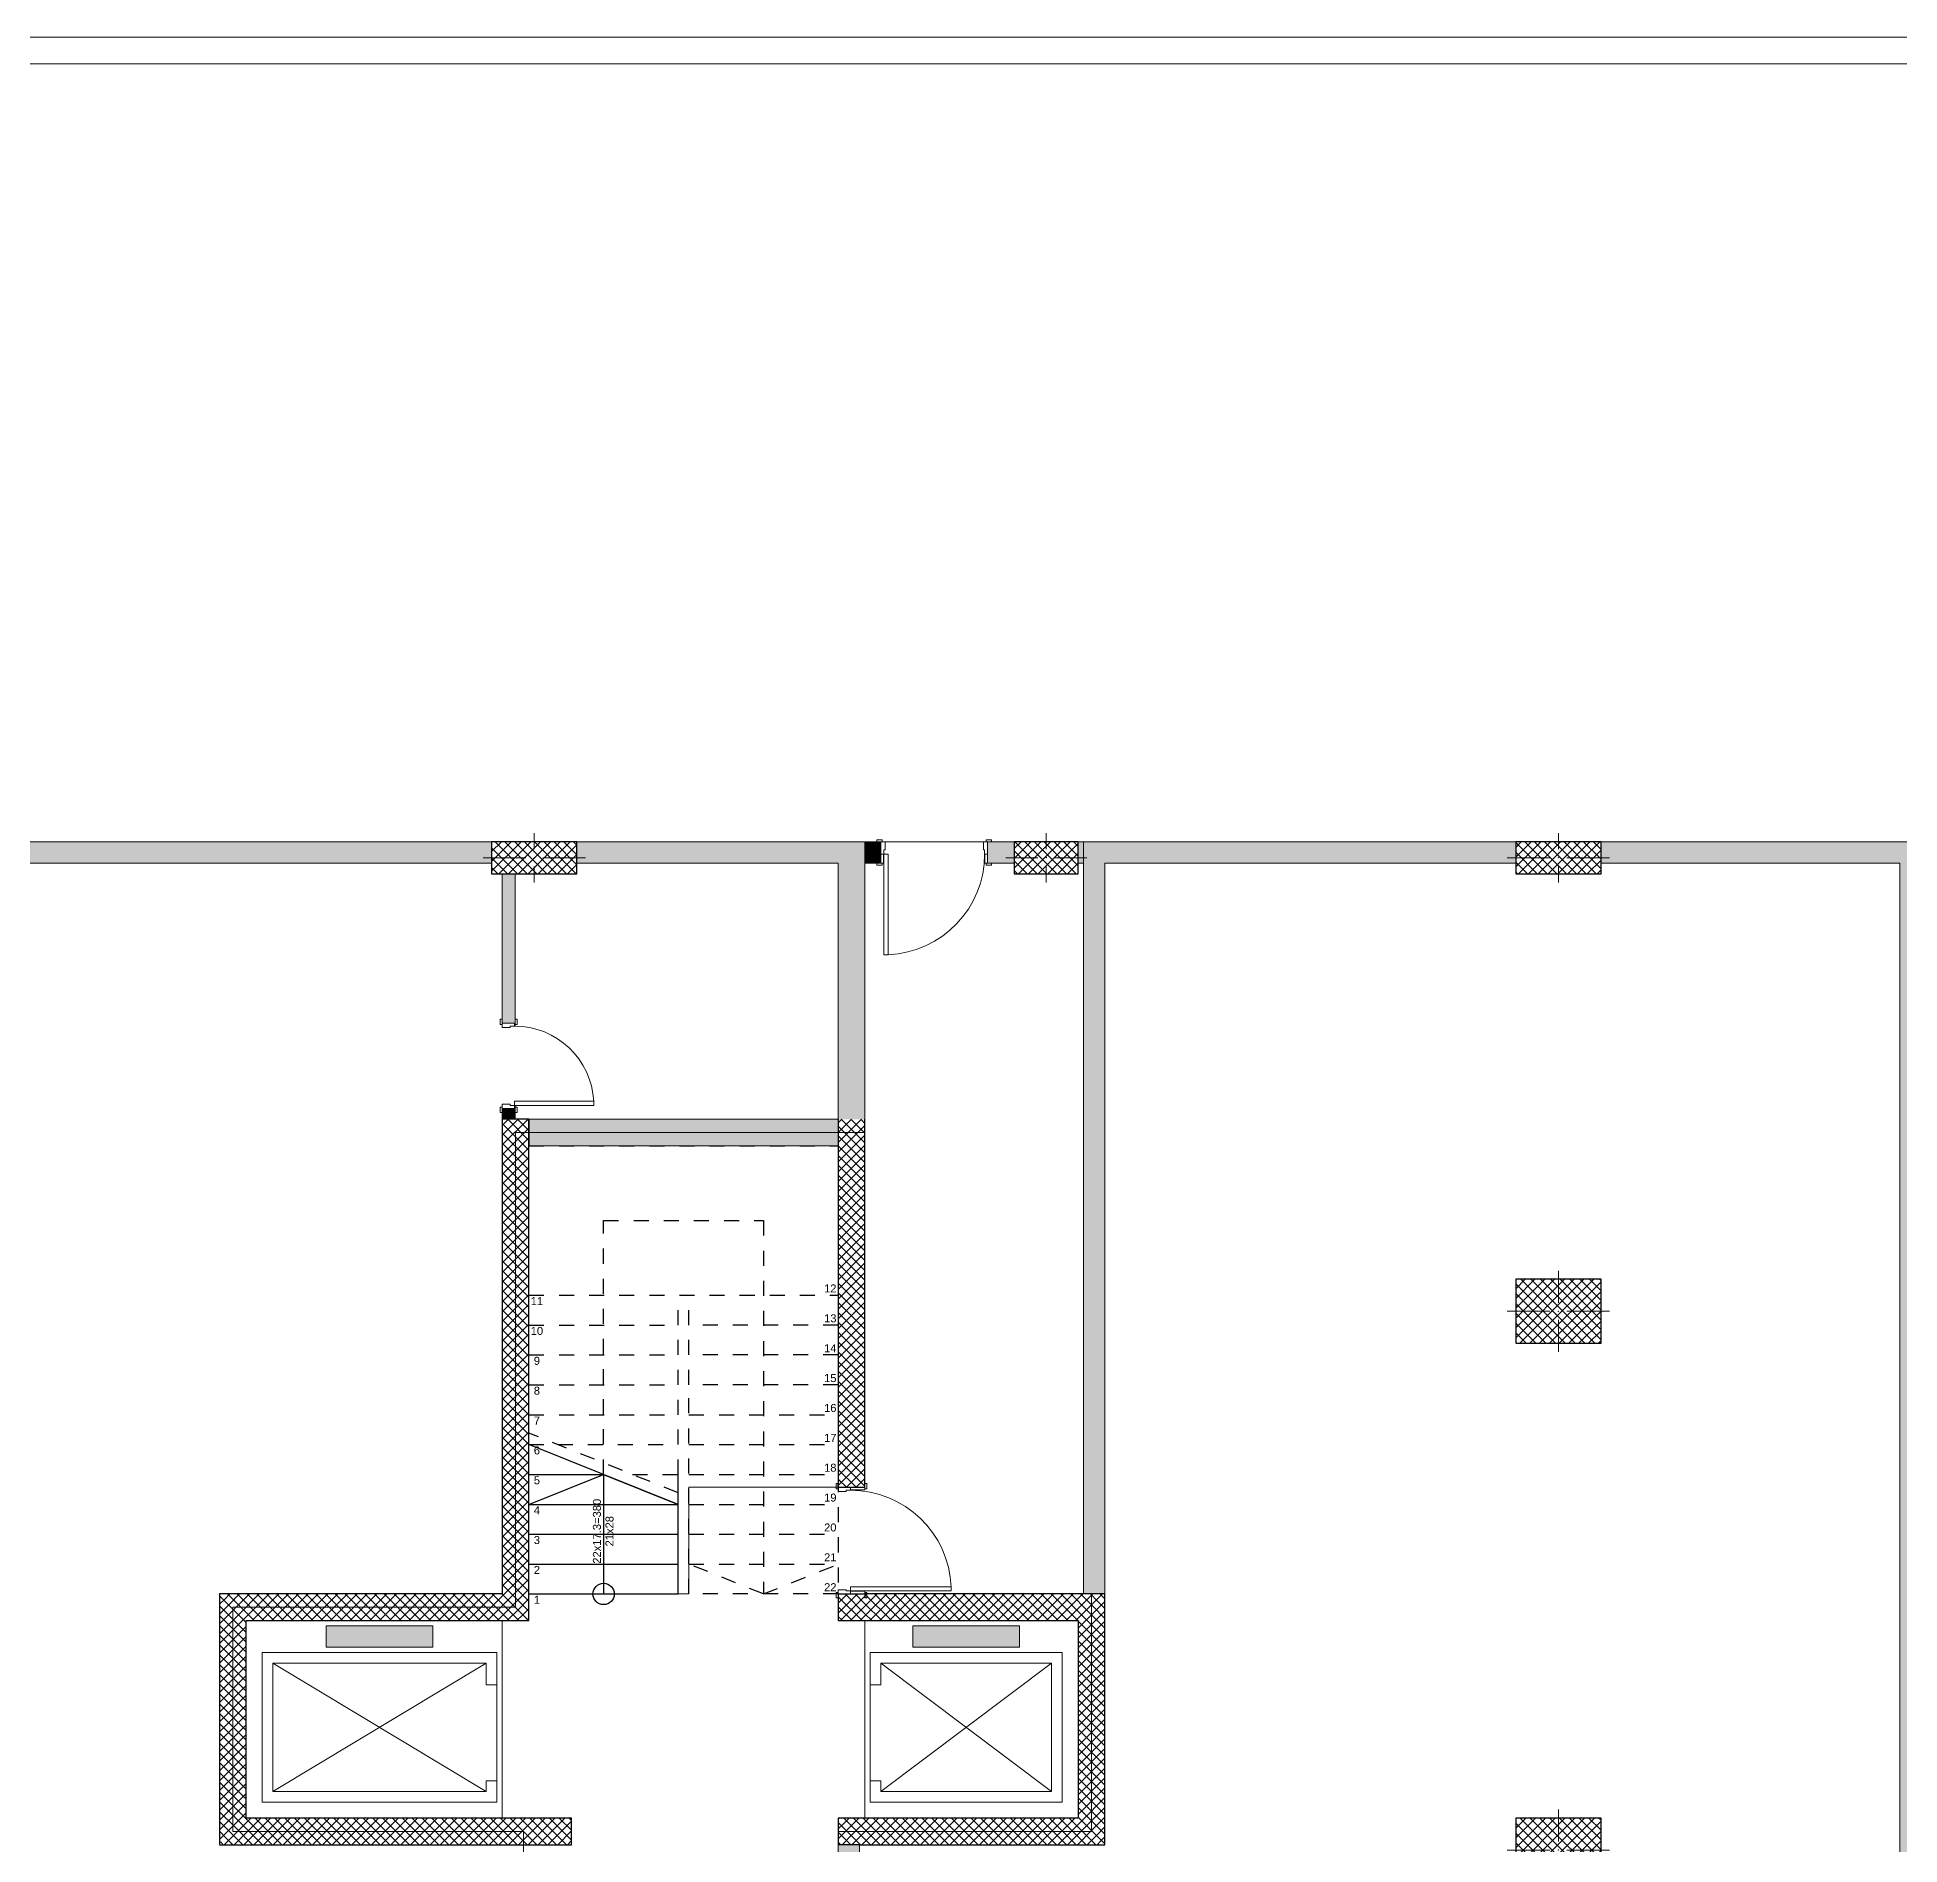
# Model space of a CAD drawing. Header units: millimetres. Extents: x 533892 to 593342, y -885649 to -843599.
# Drawn here: x 552507 to 569966, y -860540 to -843599 of the extents above; entities that cross this region are included whole.
import ezdxf

# ---------------------------------------------------------------- set-up
doc = ezdxf.new("R2010")
doc.units = ezdxf.units.MM
doc.header["$MEASUREMENT"] = 0
doc.linetypes.add('Dashed', pattern=[282.222223, 141.111112, -141.111112])
for name, color, linetype, lineweight in [('2D Drafting - General_Pen_No__1', 7, 'Continuous', 13), ('ARCHICAD Doors_Pen_No__1', 7, 'Continuous', 13), ('Structural - Bearing_Pen_No__1', 7, 'Continuous', 13), ('Structural - Bearing_Pen_No__2', 8, 'Continuous', 15), ('Structural - Bearing_Pen_No__55', 214, 'Continuous', 25)]:
    doc.layers.add(name, color=color, linetype=linetype, lineweight=lineweight)
for name, color, linetype, lineweight, true_color in [('2D Drafting - General_Pen_No__61', 251, 'Continuous', 20, 0x6a6a6a), ('ARCHICAD Doors_Pen_No__48', 14, 'Continuous', 25, 0xa80f02), ('Drawing & Figure_Pen_No__61', 251, 'Continuous', 20, 0x6a6a6a), ('Structural - Bearing_Pen_No__48', 14, 'Continuous', 25, 0xa80f02)]:
    doc.layers.add(name, color=color, linetype=linetype, lineweight=lineweight, true_color=true_color)
doc.layers.add('ARCHICAD Doors', color=7, linetype='Continuous')
doc.layers.add('Structural - Bearing', color=7, linetype='Continuous')
doc.styles.add('GENERATED_STYLE_1', font='arial.ttf')
pattern_1 = [(45, (0, 0), (-45.961939, 45.961939), []), (135, (0, 0), (45.961939, 45.961939), [])]

# ---------------------------------------------------------------- blocks, each defined once
blk = doc.blocks.new('Wall_1', base_point=(557117, -853740))
at = {"layer": 'Structural - Bearing_Pen_No__2', "linetype": 'Continuous', "lineweight": 15}
blk.add_hatch(color=8, dxfattribs=at).paths.add_polyline_path([(557117, -853990), (560015, -853990), (560015, -853740), (557117, -853740)])
at = {"layer": 'Structural - Bearing_Pen_No__1', "color": 7, "linetype": 'Continuous', "lineweight": 13, "flags": 128}
for points in [[(560015, -853740), (557117, -853740)], [(557117, -853740), (557117, -853990)], [(560015, -853990), (560015, -853740)], [(557117, -853990), (560015, -853990)]]:
    blk.add_lwpolyline(points, dxfattribs=at)
blk = doc.blocks.new('Slab_1', base_point=(539566, -851140))
at = {"layer": 'Structural - Bearing_Pen_No__1', "color": 7, "linetype": 'Continuous', "lineweight": 13, "flags": 128}
for points in [[(539566, -851140), (539566, -876140), (584366, -876140), (584366, -851140)], [(557116, -853990), (560016, -853990), (560016, -857190), (558616, -857190), (558616, -858190), (557116, -858190)], [(554466, -860290), (556866, -860290), (556866, -858440), (554466, -858440)], [(562266, -858440), (560266, -858440), (560266, -860290), (562266, -860290)]]:
    blk.add_lwpolyline(points, close=True, dxfattribs=at)
blk = doc.blocks.new('Wall_2', base_point=(562516, -858190))
at = {"layer": 'Structural - Bearing', "linetype": 'Continuous', "lineweight": 0, "true_color": 0x000000}
h = blk.add_hatch(dxfattribs=at)
h.set_pattern_fill('CONCRETE_BLOCK', color=18, style=0, pattern_type=2)
h.set_pattern_definition(pattern_1)
h.paths.add_polyline_path([(562516, -858190), (560266, -858190), (560266, -858440), (562266, -858440)])
at = {"layer": 'Structural - Bearing_Pen_No__48', "color": 14, "linetype": 'Continuous', "lineweight": 25, "true_color": 0xa80f02, "flags": 128}
for points in [[(562516, -858190), (560266, -858190)], [(560266, -858440), (562266, -858440)]]:
    blk.add_lwpolyline(points, dxfattribs=at)
blk = doc.blocks.new('Wall_3', base_point=(554216, -860540))
at = {"layer": 'Structural - Bearing', "linetype": 'Continuous', "lineweight": 0, "true_color": 0x000000}
h = blk.add_hatch(dxfattribs=at)
h.set_pattern_fill('CONCRETE_BLOCK', color=18, style=0, pattern_type=2)
h.set_pattern_definition(pattern_1)
h.paths.add_polyline_path([(554466, -860290), (554466, -858440), (554216, -858190), (554216, -860540)])
at = {"layer": 'Structural - Bearing_Pen_No__48', "color": 14, "linetype": 'Continuous', "lineweight": 25, "true_color": 0xa80f02, "flags": 128}
for points in [[(554216, -858190), (554216, -860540)], [(554466, -860290), (554466, -858440)]]:
    blk.add_lwpolyline(points, dxfattribs=at)
blk = doc.blocks.new('Wall_4', base_point=(554216, -858190))
at = {"layer": 'Structural - Bearing', "linetype": 'Continuous', "lineweight": 0, "true_color": 0x000000}
h = blk.add_hatch(dxfattribs=at)
h.set_pattern_fill('CONCRETE_BLOCK', color=18, style=0, pattern_type=2)
h.set_pattern_definition(pattern_1)
h.paths.add_polyline_path([(554466, -858440), (557116, -858440), (556866, -858190), (554216, -858190)])
at = {"layer": 'Structural - Bearing_Pen_No__48', "color": 14, "linetype": 'Continuous', "lineweight": 25, "true_color": 0xa80f02, "flags": 128}
for points in [[(556866, -858190), (554216, -858190)], [(554466, -858440), (557116, -858440)]]:
    blk.add_lwpolyline(points, dxfattribs=at)
blk = doc.blocks.new('Wall_5', base_point=(557116, -858190))
at = {"layer": 'Structural - Bearing', "linetype": 'Continuous', "lineweight": 0, "true_color": 0x000000}
h = blk.add_hatch(dxfattribs=at)
h.set_pattern_fill('CONCRETE_BLOCK', color=18, style=0, pattern_type=2)
h.set_pattern_definition(pattern_1)
h.paths.add_polyline_path([(557116, -858440), (557116, -853740), (556866, -853740), (556866, -858190)])
at = {"layer": 'Structural - Bearing_Pen_No__48', "color": 14, "linetype": 'Continuous', "lineweight": 25, "true_color": 0xa80f02, "flags": 128}
for points in [[(557116, -853740), (556866, -853740)], [(556866, -853740), (556866, -858190)], [(557116, -858440), (557116, -853740)]]:
    blk.add_lwpolyline(points, dxfattribs=at)
blk = doc.blocks.new('D1 14')
at = {"layer": 'ARCHICAD Doors_Pen_No__1', "color": 7, "linetype": 'Continuous', "lineweight": 13}
for p, q in [((472, 944), (432, 944)), ((432, 944), (432, 0)), ((472, 0), (472, 944)), ((-487, 154), (-537, 154)), ((-537, 154), (-537, 135)), ((-537, 135), (-487, 135)), ((-475, 135), (-500, 135)), ((-500, 135), (-500, 0)), ((-500, 0), (-475, 0)), ((-472, 0), (-500, 0)), ((-500, 0), (-500, -115)), ((-487, 135), (-487, 154)), ((-475, 0), (-475, 135)), ((-472, -40), (-472, 0)), ((432, 0), (472, 0)), ((500, 0), (472, 0)), ((472, 0), (472, -40)), ((500, 135), (475, 135)), ((475, 135), (475, 0)), ((475, 0), (500, 0)), ((537, 154), (487, 154)), ((487, 154), (487, 135)), ((487, 135), (537, 135)), ((500, 0), (500, 135)), ((500, -115), (500, 0)), ((537, 135), (537, 154)), ((-487, -115), (-537, -115)), ((-537, -115), (-537, -134)), ((-537, -134), (-487, -134)), ((-500, -115), (-460, -115)), ((-487, -134), (-487, -115)), ((-460, -40), (-472, -40)), ((-460, -115), (-460, -40)), ((472, -40), (460, -40)), ((460, -40), (460, -115)), ((460, -115), (500, -115)), ((537, -115), (487, -115)), ((487, -115), (487, -134)), ((487, -134), (537, -134)), ((537, -134), (537, -115))]:
    blk.add_line(p, q, dxfattribs=at)
blk.add_arc((472, 0), 944, 92.4285, 180, dxfattribs=at)
at = {"layer": 'ARCHICAD Doors_Pen_No__48', "color": 14, "linetype": 'Continuous', "lineweight": 25, "true_color": 0xa80f02}
for p, q in [((-500, 135), (-537, 135)), ((-500, 0), (-500, 135)), ((-500, -115), (-500, 0)), ((500, 0), (500, 135)), ((500, 135), (537, 135)), ((500, -115), (500, 0)), ((-500, -115), (-537, -115)), ((500, -115), (537, -115))]:
    blk.add_line(p, q, dxfattribs=at)
blk = doc.blocks.new('Wall_6', base_point=(560016, -853740))
at = {"layer": 'Structural - Bearing', "linetype": 'Continuous', "lineweight": 0, "true_color": 0x000000}
h = blk.add_hatch(dxfattribs=at)
h.set_pattern_fill('CONCRETE_BLOCK', color=18, style=0, pattern_type=2)
h.set_pattern_definition(pattern_1)
h.paths.add_polyline_path([(560016, -853740), (560016, -857190), (560131, -857190), (560266, -857190), (560266, -853740)])
h = blk.add_hatch(dxfattribs=at)
h.set_pattern_fill('CONCRETE_BLOCK', color=18, style=0, pattern_type=2)
h.set_pattern_definition(pattern_1)
h.paths.add_polyline_path([(560016, -858440), (560266, -858440), (560266, -858190), (560131, -858190), (560016, -858190)])
at = {"layer": 'Structural - Bearing_Pen_No__48', "color": 14, "linetype": 'Continuous', "lineweight": 25, "true_color": 0xa80f02}
for p, q in [((560016, -857190), (560016, -857153)), ((560016, -857190), (560131, -857190)), ((560131, -857190), (560266, -857190)), ((560266, -857190), (560266, -857153)), ((560016, -858190), (560016, -858227)), ((560016, -858190), (560131, -858190)), ((560131, -858190), (560266, -858190)), ((560266, -858190), (560266, -858227))]:
    blk.add_line(p, q, dxfattribs=at)
at = {"layer": 'Structural - Bearing_Pen_No__48', "color": 14, "linetype": 'Continuous', "lineweight": 25, "true_color": 0xa80f02, "flags": 128}
for points in [[(560016, -853740), (560016, -857190)], [(560266, -857190), (560266, -853740)], [(560016, -858190), (560016, -858440)], [(560016, -858440), (560266, -858440)]]:
    blk.add_lwpolyline(points, dxfattribs=at)
at = {"layer": 'ARCHICAD Doors', "color": 21, "linetype": 'Continuous', "lineweight": 18, "true_color": 0xff9955, "zscale": 1000, "rotation": 270}
blk.add_blockref('D1 14', (560131, -857690), dxfattribs=at)
blk = doc.blocks.new('Wall_7', base_point=(554216, -860540))
at = {"layer": 'Structural - Bearing', "linetype": 'Continuous', "lineweight": 0, "true_color": 0x000000}
h = blk.add_hatch(dxfattribs=at)
h.set_pattern_fill('CONCRETE_BLOCK', color=18, style=0, pattern_type=2)
h.set_pattern_definition(pattern_1)
h.paths.add_polyline_path([(554216, -860540), (557516, -860540), (557516, -860290), (554466, -860290)])
at = {"layer": 'Structural - Bearing_Pen_No__48', "color": 14, "linetype": 'Continuous', "lineweight": 25, "true_color": 0xa80f02, "flags": 128}
for points in [[(557516, -860290), (554466, -860290)], [(557516, -860540), (557516, -860290)], [(554216, -860540), (557516, -860540)]]:
    blk.add_lwpolyline(points, dxfattribs=at)
blk = doc.blocks.new('Wall_8', base_point=(562516, -860540))
at = {"layer": 'Structural - Bearing', "linetype": 'Continuous', "lineweight": 0, "true_color": 0x000000}
h = blk.add_hatch(dxfattribs=at)
h.set_pattern_fill('CONCRETE_BLOCK', color=18, style=0, pattern_type=2)
h.set_pattern_definition(pattern_1)
h.paths.add_polyline_path([(562266, -860290), (560016, -860290), (560216, -860540), (562516, -860540)])
h = blk.add_hatch(dxfattribs=at)
h.set_pattern_fill('CONCRETE_BLOCK', color=18, style=0, pattern_type=2)
h.set_pattern_definition(pattern_1)
h.paths.add_polyline_path([(560216, -860540), (560016, -860290), (560016, -860540)])
at = {"layer": 'Structural - Bearing_Pen_No__48', "color": 14, "linetype": 'Continuous', "lineweight": 25, "true_color": 0xa80f02}
blk.add_line((560216, -860540), (560016, -860540), dxfattribs=at)
at = {"layer": 'Structural - Bearing_Pen_No__48', "color": 14, "linetype": 'Continuous', "lineweight": 25, "true_color": 0xa80f02, "flags": 128}
for points in [[(562266, -860290), (560016, -860290)], [(560016, -860290), (560016, -860540)], [(560216, -860540), (562516, -860540)]]:
    blk.add_lwpolyline(points, dxfattribs=at)
blk = doc.blocks.new('Wall_9', base_point=(562516, -860540))
at = {"layer": 'Structural - Bearing', "linetype": 'Continuous', "lineweight": 0, "true_color": 0x000000}
h = blk.add_hatch(dxfattribs=at)
h.set_pattern_fill('CONCRETE_BLOCK', color=18, style=0, pattern_type=2)
h.set_pattern_definition(pattern_1)
h.paths.add_polyline_path([(562516, -860540), (562516, -858190), (562266, -858440), (562266, -860290)])
at = {"layer": 'Structural - Bearing_Pen_No__48', "color": 14, "linetype": 'Continuous', "lineweight": 25, "true_color": 0xa80f02, "flags": 128}
for points in [[(562516, -860540), (562516, -858190)], [(562266, -858440), (562266, -860290)]]:
    blk.add_lwpolyline(points, dxfattribs=at)
blk = doc.blocks.new('Wall_13', base_point=(539566, -851140))
at = {"layer": 'Structural - Bearing_Pen_No__2', "linetype": 'Continuous', "lineweight": 15}
for points in [[(556766, -851340), (556766, -851140), (552066, -851140), (552066, -851340)], [(560016, -851340), (560266, -851140), (557566, -851140), (557566, -851340)]]:
    blk.add_hatch(color=8, dxfattribs=at).paths.add_polyline_path(points)
at = {"layer": 'Structural - Bearing_Pen_No__1', "color": 7, "linetype": 'Continuous', "lineweight": 13, "flags": 128}
for points in [[(560266, -851140), (539566, -851140)], [(552066, -851340), (556766, -851340)], [(557566, -851340), (560016, -851340)]]:
    blk.add_lwpolyline(points, dxfattribs=at)
blk = doc.blocks.new('Wall_14', base_point=(560016, -853740))
at = {"layer": 'Structural - Bearing_Pen_No__2', "linetype": 'Continuous', "lineweight": 15}
blk.add_hatch(color=8, dxfattribs=at).paths.add_polyline_path([(560266, -853740), (560266, -851140), (560016, -851340), (560016, -853740)])
at = {"layer": 'Structural - Bearing_Pen_No__1', "color": 7, "linetype": 'Continuous', "lineweight": 13, "flags": 128}
for points in [[(560016, -851340), (560016, -853740)], [(560266, -853740), (560266, -851340)]]:
    blk.add_lwpolyline(points, dxfattribs=at)
blk = doc.blocks.new('D1 14_2')
at = {"layer": 'ARCHICAD Doors_Pen_No__1', "color": 7, "linetype": 'Continuous', "lineweight": 13}
for p, q in [((472, 944), (432, 944)), ((432, 944), (432, 0)), ((472, 0), (472, 944)), ((-487, 104), (-537, 104)), ((-537, 104), (-537, 85)), ((-537, 85), (-487, 85)), ((-500, 85), (-537, 85)), ((-475, 85), (-500, 85)), ((-500, 85), (-500, 0)), ((-500, 0), (-500, 85)), ((-500, 0), (-475, 0)), ((-472, 0), (-500, 0)), ((-500, 0), (-500, -115)), ((-500, -115), (-500, 0)), ((-487, 85), (-487, 104)), ((-475, 0), (-475, 85)), ((-472, -40), (-472, 0)), ((432, 0), (472, 0)), ((500, 0), (472, 0)), ((472, 0), (472, -40)), ((500, 85), (475, 85)), ((475, 85), (475, 0)), ((475, 0), (500, 0)), ((537, 104), (487, 104)), ((487, 104), (487, 85)), ((487, 85), (537, 85)), ((500, 0), (500, 85)), ((500, 0), (500, 85)), ((500, 85), (537, 85)), ((500, -115), (500, 0)), ((500, -115), (500, 0)), ((537, 85), (537, 104)), ((-487, -115), (-537, -115)), ((-537, -115), (-537, -134)), ((-500, -115), (-537, -115)), ((-537, -134), (-487, -134)), ((-500, -115), (-460, -115)), ((-487, -134), (-487, -115)), ((-460, -40), (-472, -40)), ((-460, -115), (-460, -40)), ((472, -40), (460, -40)), ((460, -40), (460, -115)), ((460, -115), (500, -115)), ((537, -115), (487, -115)), ((487, -115), (487, -134)), ((487, -134), (537, -134)), ((500, -115), (537, -115)), ((537, -134), (537, -115))]:
    blk.add_line(p, q, dxfattribs=at)
blk.add_arc((472, 0), 944, 92.4285, 180, dxfattribs=at)
blk = doc.blocks.new('Wall_15', base_point=(560016, -851140))
at = {"layer": 'Structural - Bearing_Pen_No__2', "linetype": 'Continuous', "lineweight": 15}
for points in [[(560266, -851140), (560266, -851340), (560416, -851340), (560416, -851255), (560416, -851140)], [(561416, -851140), (561416, -851255), (561416, -851340), (561666, -851340), (561666, -851140)], [(566366, -851340), (566366, -851140), (562266, -851140), (562266, -851340)], [(571866, -851340), (571866, -851140), (567166, -851140), (567166, -851340)]]:
    blk.add_hatch(color=8, dxfattribs=at).paths.add_polyline_path(points)
at = {"layer": 'Structural - Bearing_Pen_No__1', "color": 7, "linetype": 'Continuous', "lineweight": 13}
for p, q in [((560416, -851140), (560379, -851140)), ((560416, -851140), (560416, -851255)), ((560416, -851255), (560416, -851340)), ((561416, -851140), (561453, -851140)), ((561416, -851140), (561416, -851255)), ((561416, -851255), (561416, -851340)), ((560416, -851340), (560379, -851340)), ((561416, -851340), (561453, -851340))]:
    blk.add_line(p, q, dxfattribs=at)
at = {"layer": 'Structural - Bearing_Pen_No__1', "color": 7, "linetype": 'Continuous', "lineweight": 13, "flags": 128}
for points in [[(560416, -851140), (560266, -851140)], [(584366, -851140), (561416, -851140)], [(560266, -851340), (560416, -851340)], [(561416, -851340), (561666, -851340)], [(562266, -851340), (562316, -851340)], [(562516, -851340), (566366, -851340)], [(567166, -851340), (569966, -851340)]]:
    blk.add_lwpolyline(points, dxfattribs=at)
at = {"layer": 'ARCHICAD Doors', "color": 21, "linetype": 'Continuous', "lineweight": 18, "true_color": 0xff9955, "zscale": 1000, "rotation": 180}
blk.add_blockref('D1 14_2', (560916, -851255), dxfattribs=at)
blk = doc.blocks.new('Wall_16', base_point=(570066, -851140))
at = {"layer": 'Structural - Bearing_Pen_No__2', "linetype": 'Continuous', "lineweight": 15}
blk.add_hatch(color=8, dxfattribs=at).paths.add_polyline_path([(569966, -851340), (569966, -870940), (570166, -870940), (570166, -851340)])
at = {"layer": 'Structural - Bearing_Pen_No__1', "color": 7, "linetype": 'Continuous', "lineweight": 13, "flags": 128}
for points in [[(569966, -851340), (569966, -870940)], [(570166, -870940), (570166, -851340)]]:
    blk.add_lwpolyline(points, dxfattribs=at)
blk = doc.blocks.new('Wall_23', base_point=(560016, -860540))
at = {"layer": 'Structural - Bearing_Pen_No__2', "linetype": 'Continuous', "lineweight": 15}
blk.add_hatch(color=8, dxfattribs=at).paths.add_polyline_path([(560016, -860540), (560016, -871140), (560216, -870940), (560216, -860540)])
at = {"layer": 'Structural - Bearing_Pen_No__1', "color": 7, "linetype": 'Continuous', "lineweight": 13, "flags": 128}
for points in [[(560016, -860540), (560016, -871140)], [(560216, -870940), (560216, -860540)]]:
    blk.add_lwpolyline(points, dxfattribs=at)
at = {"layer": 'Structural - Bearing_Pen_No__48', "color": 14, "linetype": 'Continuous', "lineweight": 25, "true_color": 0xa80f02}
blk.add_line((560216, -860540), (560016, -860540), dxfattribs=at)
blk = doc.blocks.new('Wall_29', base_point=(562516, -858190))
at = {"layer": 'Structural - Bearing_Pen_No__2', "linetype": 'Continuous', "lineweight": 15}
blk.add_hatch(color=8, dxfattribs=at).paths.add_polyline_path([(562516, -858190), (562516, -851340), (562316, -851340), (562316, -858190)])
at = {"layer": 'Structural - Bearing_Pen_No__1', "color": 7, "linetype": 'Continuous', "lineweight": 13, "flags": 128}
for points in [[(562316, -851340), (562316, -858190)], [(562516, -858190), (562516, -851340)], [(562316, -858190), (562516, -858190)]]:
    blk.add_lwpolyline(points, dxfattribs=at)
blk = doc.blocks.new('D1 14_3')
at = {"layer": 'ARCHICAD Doors_Pen_No__1', "color": 7, "linetype": 'Continuous', "lineweight": 13}
for p, q in [((372, 744), (332, 744)), ((332, 744), (332, 0)), ((372, 0), (372, 744)), ((-387, 24), (-437, 24)), ((-437, 24), (-437, 5)), ((-437, 5), (-387, 5)), ((-400, 5), (-437, 5)), ((-375, 5), (-400, 5)), ((-400, 5), (-400, 0)), ((-400, 0), (-400, 5)), ((-400, 0), (-375, 0)), ((-372, 0), (-400, 0)), ((-400, 0), (-400, -115)), ((-400, -115), (-400, 0)), ((-387, 5), (-387, 24)), ((-375, 0), (-375, 5)), ((-372, -40), (-372, 0)), ((332, 0), (372, 0)), ((400, 0), (372, 0)), ((372, 0), (372, -40)), ((400, 5), (375, 5)), ((375, 5), (375, 0)), ((375, 0), (400, 0)), ((437, 24), (387, 24)), ((387, 24), (387, 5)), ((387, 5), (437, 5)), ((400, 0), (400, 5)), ((400, 0), (400, 5)), ((400, 5), (437, 5)), ((400, -115), (400, 0)), ((400, -115), (400, 0)), ((437, 5), (437, 24)), ((-387, -115), (-437, -115)), ((-437, -115), (-437, -134)), ((-400, -115), (-437, -115)), ((-437, -134), (-387, -134)), ((-400, -115), (-360, -115)), ((-387, -134), (-387, -115)), ((-360, -40), (-372, -40)), ((-360, -115), (-360, -40)), ((372, -40), (360, -40)), ((360, -40), (360, -115)), ((360, -115), (400, -115)), ((437, -115), (387, -115)), ((387, -115), (387, -134)), ((387, -134), (437, -134)), ((400, -115), (437, -115)), ((437, -134), (437, -115))]:
    blk.add_line(p, q, dxfattribs=at)
blk.add_arc((372, 0), 744, 93.0819, 180, dxfattribs=at)
blk = doc.blocks.new('Wall_30', base_point=(556866, -853740))
at = {"layer": 'Structural - Bearing_Pen_No__2', "linetype": 'Continuous', "lineweight": 15}
for points in [[(556986, -851440), (556866, -851440), (556866, -852840), (556981, -852840), (556986, -852840)], [(556866, -853740), (556986, -853740), (556986, -853640), (556981, -853640), (556866, -853640)]]:
    blk.add_hatch(color=8, dxfattribs=at).paths.add_polyline_path(points)
at = {"layer": 'Structural - Bearing_Pen_No__1', "color": 7, "linetype": 'Continuous', "lineweight": 13}
for p, q in [((556866, -852840), (556866, -852803)), ((556866, -852840), (556981, -852840)), ((556981, -852840), (556986, -852840)), ((556986, -852840), (556986, -852803)), ((556866, -853640), (556866, -853677)), ((556866, -853640), (556981, -853640)), ((556981, -853640), (556986, -853640)), ((556986, -853640), (556986, -853677))]:
    blk.add_line(p, q, dxfattribs=at)
at = {"layer": 'Structural - Bearing_Pen_No__1', "color": 7, "linetype": 'Continuous', "lineweight": 13, "flags": 128}
for points in [[(556866, -851440), (556866, -852840)], [(556986, -852840), (556986, -851440)], [(556866, -853640), (556866, -853740)], [(556866, -853740), (556986, -853740)], [(556986, -853740), (556986, -853640)]]:
    blk.add_lwpolyline(points, dxfattribs=at)
at = {"layer": 'ARCHICAD Doors', "color": 21, "linetype": 'Continuous', "lineweight": 18, "true_color": 0xff9955, "zscale": 1000, "rotation": 270}
blk.add_blockref('D1 14_3', (556981, -853240), dxfattribs=at)
blk = doc.blocks.new('Column_1', base_point=(561966, -851290))
at = {"layer": 'Structural - Bearing', "linetype": 'Continuous', "lineweight": 0, "true_color": 0x000000}
h = blk.add_hatch(dxfattribs=at)
h.set_pattern_fill('CONCRETE_BLOCK', color=18, style=0, pattern_type=2)
h.set_pattern_definition(pattern_1)
h.paths.add_polyline_path([(561666, -851440), (562266, -851440), (562266, -851140), (561666, -851140)])
at = {"layer": 'Structural - Bearing_Pen_No__1', "color": 7, "linetype": 'Continuous', "lineweight": 13}
for p, q in [((561966, -851210), (561966, -851060)), ((561886, -851290), (561586, -851290)), ((562046, -851290), (562346, -851290)), ((561966, -851370), (561966, -851520))]:
    blk.add_line(p, q, dxfattribs=at)
blk.add_point((561966, -851290), dxfattribs=at)
at = {"layer": 'Structural - Bearing_Pen_No__48', "color": 14, "linetype": 'Continuous', "lineweight": 25, "true_color": 0xa80f02, "flags": 128}
blk.add_lwpolyline([(561666, -851440), (562266, -851440), (562266, -851140), (561666, -851140)], close=True, dxfattribs=at)
blk = doc.blocks.new('Column_2', base_point=(566766, -851290))
at = {"layer": 'Structural - Bearing', "linetype": 'Continuous', "lineweight": 0, "true_color": 0x000000}
h = blk.add_hatch(dxfattribs=at)
h.set_pattern_fill('CONCRETE_BLOCK', color=18, style=0, pattern_type=2)
h.set_pattern_definition(pattern_1)
h.paths.add_polyline_path([(566366, -851440), (567166, -851440), (567166, -851140), (566366, -851140)])
at = {"layer": 'Structural - Bearing_Pen_No__1', "color": 7, "linetype": 'Continuous', "lineweight": 13}
for p, q in [((566766, -851210), (566766, -851060)), ((566686, -851290), (566286, -851290)), ((566846, -851290), (567246, -851290)), ((566766, -851370), (566766, -851520))]:
    blk.add_line(p, q, dxfattribs=at)
blk.add_point((566766, -851290), dxfattribs=at)
at = {"layer": 'Structural - Bearing_Pen_No__48', "color": 14, "linetype": 'Continuous', "lineweight": 25, "true_color": 0xa80f02, "flags": 128}
blk.add_lwpolyline([(566366, -851440), (567166, -851440), (567166, -851140), (566366, -851140)], close=True, dxfattribs=at)
blk = doc.blocks.new('Column_9', base_point=(557166, -851290))
at = {"layer": 'Structural - Bearing', "linetype": 'Continuous', "lineweight": 0, "true_color": 0x000000}
h = blk.add_hatch(dxfattribs=at)
h.set_pattern_fill('CONCRETE_BLOCK', color=18, style=0, pattern_type=2)
h.set_pattern_definition(pattern_1)
h.paths.add_polyline_path([(556766, -851440), (557566, -851440), (557566, -851140), (556766, -851140)])
at = {"layer": 'Structural - Bearing_Pen_No__1', "color": 7, "linetype": 'Continuous', "lineweight": 13}
for p, q in [((557166, -851210), (557166, -851060)), ((557086, -851290), (556686, -851290)), ((557246, -851290), (557646, -851290)), ((557166, -851370), (557166, -851520))]:
    blk.add_line(p, q, dxfattribs=at)
blk.add_point((557166, -851290), dxfattribs=at)
at = {"layer": 'Structural - Bearing_Pen_No__48', "color": 14, "linetype": 'Continuous', "lineweight": 25, "true_color": 0xa80f02, "flags": 128}
blk.add_lwpolyline([(556766, -851440), (557566, -851440), (557566, -851140), (556766, -851140)], close=True, dxfattribs=at)
blk = doc.blocks.new('Column_10', base_point=(566766, -860590))
at = {"layer": 'Structural - Bearing', "linetype": 'Continuous', "lineweight": 0, "true_color": 0x000000}
h = blk.add_hatch(dxfattribs=at)
h.set_pattern_fill('CONCRETE_BLOCK', color=18, style=0, pattern_type=2)
h.set_pattern_definition(pattern_1)
h.paths.add_polyline_path([(566366, -860890), (567166, -860890), (567166, -860290), (566366, -860290)])
at = {"layer": 'Structural - Bearing_Pen_No__1', "color": 7, "linetype": 'Continuous', "lineweight": 13}
for p, q in [((566766, -860510), (566766, -860210)), ((566686, -860590), (566286, -860590)), ((566766, -860670), (566766, -860970)), ((566846, -860590), (567246, -860590))]:
    blk.add_line(p, q, dxfattribs=at)
blk.add_point((566766, -860590), dxfattribs=at)
at = {"layer": 'Structural - Bearing_Pen_No__48', "color": 14, "linetype": 'Continuous', "lineweight": 25, "true_color": 0xa80f02, "flags": 128}
blk.add_lwpolyline([(566366, -860890), (567166, -860890), (567166, -860290), (566366, -860290)], close=True, dxfattribs=at)
blk = doc.blocks.new('Column_39', base_point=(566766, -855540))
at = {"layer": 'Structural - Bearing', "linetype": 'Continuous', "lineweight": 0, "true_color": 0x000000}
h = blk.add_hatch(dxfattribs=at)
h.set_pattern_fill('CONCRETE_BLOCK', color=18, style=0, pattern_type=2)
h.set_pattern_definition(pattern_1)
h.paths.add_polyline_path([(566366, -855840), (567166, -855840), (567166, -855240), (566366, -855240)])
at = {"layer": 'Structural - Bearing_Pen_No__1', "color": 7, "linetype": 'Continuous', "lineweight": 13}
for p, q in [((566766, -855460), (566766, -855160)), ((566686, -855540), (566286, -855540)), ((566766, -855620), (566766, -855920)), ((566846, -855540), (567246, -855540))]:
    blk.add_line(p, q, dxfattribs=at)
blk.add_point((566766, -855540), dxfattribs=at)
at = {"layer": 'Structural - Bearing_Pen_No__48', "color": 14, "linetype": 'Continuous', "lineweight": 25, "true_color": 0xa80f02, "flags": 128}
blk.add_lwpolyline([(566366, -855840), (567166, -855840), (567166, -855240), (566366, -855240)], close=True, dxfattribs=at)

msp = doc.modelspace()

# ---------------------------------------------------------------- hatches: boundary and pattern name
at = {"layer": '2D Drafting - General_Pen_No__61', "linetype": 'Continuous', "lineweight": 0, "true_color": 0xb4b4b4}
for points in [[(555216, -858690), (556216, -858690), (556216, -858489), (555216, -858489)], [(560716, -858690), (561716, -858690), (561716, -858489), (560716, -858489)]]:
    msp.add_hatch(color=253, dxfattribs=at).paths.add_polyline_path(points)

# ---------------------------------------------------------------- linework, layer by layer
at = {"layer": '2D Drafting - General_Pen_No__1', "color": 7, "linetype": 'Continuous', "lineweight": 13, "flags": 128}
for points in [[(533892, -885649), (593342, -885649), (593342, -843599), (533892, -843599)], [(593092, -843849), (534892, -843849), (534892, -885399), (593092, -885399)], [(557466, -871140), (557466, -864740), (557066, -864740), (557066, -860415), (554341, -860415), (554341, -858315), (556991, -858315), (556991, -853865), (560266, -853865), (560266, -851140), (562316, -851140), (562316, -858190), (562391, -858190), (562391, -860415), (560016, -860415), (560016, -871140)], [(557116, -858190), (558616, -858190), (558616, -857190), (560016, -857190), (560016, -853990), (557116, -853990)], [(554466, -860290), (556866, -860290), (556866, -858440), (554466, -858440)], [(560266, -860290), (562266, -860290), (562266, -858440), (560266, -858440)]]:
    msp.add_lwpolyline(points, close=True, dxfattribs=at)
at = {"layer": '2D Drafting - General_Pen_No__61', "color": 251, "linetype": 'Continuous', "lineweight": 20, "true_color": 0x6a6a6a, "flags": 128}
for points in [[(555216, -858690), (556216, -858690), (556216, -858489), (555216, -858489)], [(560716, -858690), (561716, -858690), (561716, -858489), (560716, -858489)]]:
    msp.add_lwpolyline(points, close=True, dxfattribs=at)
at = {"layer": 'Drawing & Figure_Pen_No__61', "color": 251, "linetype": 'Continuous', "lineweight": 20, "true_color": 0x6a6a6a}
for points in [[(556816, -860140), (554616, -860140), (554616, -858740), (556816, -858740)], [(560316, -860140), (562116, -860140), (562116, -858740), (560316, -858740)]]:
    msp.add_lwpolyline(points, close=True, dxfattribs=at)
for points in [[(556716, -859940), (556716, -860040), (554716, -860040), (554716, -858840), (556716, -858840), (556716, -859040)], [(556716, -860040), (554716, -858840)], [(554716, -860040), (556716, -858840)], [(560416, -859940), (560416, -860040), (562016, -860040), (562016, -858840), (560416, -858840), (560416, -859040)], [(560416, -860040), (562016, -858840)], [(562016, -860040), (560416, -858840)], [(556716, -859040), (556816, -859040)], [(560416, -859040), (560316, -859040)], [(556716, -859940), (556816, -859940)], [(560416, -859940), (560316, -859940)]]:
    msp.add_lwpolyline(points, dxfattribs=at)
at = {"layer": 'Structural - Bearing_Pen_No__55', "color": 214, "linetype": 'Dashed', "lineweight": 25}
for points in [[(557116, -856790), (557116, -853990)], [(557116, -853990), (560016, -853990), (560016, -858190), (558616, -858190), (558616, -856230)], [(557816, -857070), (557816, -854690), (559316, -854690), (559316, -858190), (558616, -857910)], [(557116, -855390), (560016, -855390)], [(557116, -855670), (558516, -855670), (558516, -855390)], [(560016, -855670), (558616, -855670), (558616, -855390)], [(557116, -855950), (558516, -855950), (558516, -855670)], [(560016, -855950), (558616, -855950), (558616, -855670)], [(557116, -856230), (558516, -856230), (558516, -855950)], [(560016, -856230), (558616, -856230), (558616, -855950)], [(557116, -856510), (558516, -856510), (558516, -856230)], [(557386, -856790), (558516, -856790), (558516, -856510)], [(558616, -856510), (560016, -856510)], [(558516, -857242), (557116, -856682)], [(557116, -856790), (557266, -856790)], [(558086, -857070), (558516, -857070), (558516, -856790)], [(558616, -856790), (560016, -856790)], [(558616, -857070), (560016, -857070)], [(558616, -857350), (560016, -857350)], [(558616, -857630), (560016, -857630)], [(558616, -857910), (560016, -857910)], [(559316, -858190), (560016, -857910)]]:
    msp.add_lwpolyline(points, dxfattribs=at)
at = {"layer": 'Structural - Bearing_Pen_No__55', "color": 214, "linetype": 'Continuous', "lineweight": 25}
for points in [[(557116, -858190), (557116, -856790)], [(558516, -857350), (557116, -856790)], [(557116, -857350), (558516, -857350), (558516, -857070)], [(557116, -857070), (557816, -857070)], [(557116, -857350), (557816, -857070), (558516, -857350)], [(557816, -857070), (557816, -858190)], [(557116, -857630), (558516, -857630), (558516, -857350)], [(557116, -857910), (558516, -857910), (558516, -857630)], [(557116, -858190), (558516, -858190), (558516, -857910)]]:
    msp.add_lwpolyline(points, dxfattribs=at)
msp.add_circle((557816, -858190), 100, dxfattribs=at)

# ---------------------------------------------------------------- block references
at = {"layer": 'Structural - Bearing', "color": 14, "lineweight": 25, "true_color": 0xa80f02}
for name, p in [('Column_9', (557166, -851290)), ('Column_1', (561966, -851290)), ('Column_2', (566766, -851290)), ('Wall_5', (557116, -858190)), ('Wall_6', (560016, -853740)), ('Column_39', (566766, -855540)), ('Wall_3', (554216, -860540)), ('Wall_4', (554216, -858190)), ('Wall_2', (562516, -858190)), ('Wall_9', (562516, -860540)), ('Column_10', (566766, -860590)), ('Wall_7', (554216, -860540)), ('Wall_8', (562516, -860540))]:
    msp.add_blockref(name, p, dxfattribs=at)
at = {"layer": 'Structural - Bearing', "color": 7, "lineweight": 13}
for name, p in [('Wall_15', (560016, -851140)), ('Wall_13', (539566, -851140)), ('Wall_14', (560016, -853740)), ('Wall_30', (556866, -853740)), ('Wall_29', (562516, -858190)), ('Wall_16', (570066, -851140)), ('Wall_1', (557117, -853740)), ('Wall_23', (560016, -860540))]:
    msp.add_blockref(name, p, dxfattribs=at)
at = {"layer": 'Structural - Bearing', "color": 7, "linetype": 'Continuous', "lineweight": 13}
msp.add_blockref('Slab_1', (539566, -851140), dxfattribs=at)

# ---------------------------------------------------------------- texts
at = {"layer": 'Drawing & Figure_Pen_No__61', "color": 251, "linetype": 'Continuous', "lineweight": 20, "true_color": 0x6a6a6a, "char_height": 75, "attachment_point": 8, "style": 'GENERATED_STYLE_1'}
for s, insert in [('\\A1;{\\pqc;\\fArial|b0|i0|c0|p34;1\\fArial|b0|i0|c0|p34;2}', (559941, -855364)), ('\\A1;{\\pqc;\\fArial|b0|i0|c0|p34;1\\fArial|b0|i0|c0|p34;1}', (557191, -855482)), ('\\A1;{\\pqc;\\fArial|b0|i0|c0|p34;1\\fArial|b0|i0|c0|p34;3}', (559941, -855645)), ('\\A1;{\\pqc;\\fArial|b0|i0|c0|p34;10}', (557191, -855763)), ('\\A1;{\\pqc;\\fArial|b0|i0|c0|p34;1\\fArial|b0|i0|c0|p34;4}', (559941, -855924)), ('\\A1;{\\pqc;\\fArial|b0|i0|c0|p34;9}', (557191, -856043)), ('\\A1;{\\pqc;\\fArial|b0|i0|c0|p34;1\\fArial|b0|i0|c0|p34;5}', (559941, -856205)), ('\\A1;{\\pqc;\\fArial|b0|i0|c0|p34;8}', (557191, -856323)), ('\\A1;{\\pqc;\\fArial|b0|i0|c0|p34;7}', (557191, -856602)), ('\\A1;{\\pqc;\\fArial|b0|i0|c0|p34;1\\fArial|b0|i0|c0|p34;6}', (559941, -856485)), ('\\A1;{\\pqc;\\fArial|b0|i0|c0|p34;1\\fArial|b0|i0|c0|p34;7}', (559941, -856764)), ('\\A1;{\\pqc;\\fArial|b0|i0|c0|p34;6}', (557191, -856883)), ('\\A1;{\\pqc;\\fArial|b0|i0|c0|p34;1\\fArial|b0|i0|c0|p34;8}', (559941, -857045)), ('\\A1;{\\pqc;\\fArial|b0|i0|c0|p34;5}', (557191, -857163)), ('\\A1;{\\pqc;\\fArial|b0|i0|c0|p34;1\\fArial|b0|i0|c0|p34;9}', (559941, -857325)), ('\\A1;{\\pqc;\\fArial|b0|i0|c0|p34;4}', (557191, -857442)), ('\\A1;{\\pqc;\\fArial|b0|i0|c0|p34;20}', (559941, -857605)), ('\\A1;{\\pqc;\\fArial|b0|i0|c0|p34;3}', (557191, -857723)), ('\\A1;{\\pqc;\\fArial|b0|i0|c0|p34;2}', (557191, -858002)), ('\\A1;{\\pqc;\\fArial|b0|i0|c0|p34;2\\fArial|b0|i0|c0|p34;1}', (559941, -857884)), ('\\A1;{\\pqc;\\fArial|b0|i0|c0|p34;2\\fArial|b0|i0|c0|p34;2}', (559941, -858164)), ('\\A1;{\\pqc;\\fArial|b0|i0|c0|p34;1}', (557191, -858282))]:
    msp.add_mtext(s, dxfattribs=dict(at, insert=insert))
at = {"layer": 'Drawing & Figure_Pen_No__61', "color": 251, "linetype": 'Continuous', "lineweight": 20, "true_color": 0x6a6a6a, "char_height": 75, "attachment_point": 8, "rotation": 90, "style": 'GENERATED_STYLE_1'}
for s, insert in [('\\A1;{\\pqc;\\fArial|b0|i0|c0|p34;22x17.3=\\fArial|b0|i0|c0|p34;380}', (557792, -857602)), ('\\A1;{\\pqc;\\fArial|b0|i0|c0|p34;21\\fArial|b0|i0|c0|p34;x28}', (557910, -857602))]:
    msp.add_mtext(s, dxfattribs=dict(at, insert=insert))

doc.saveas('drawing.dxf')
